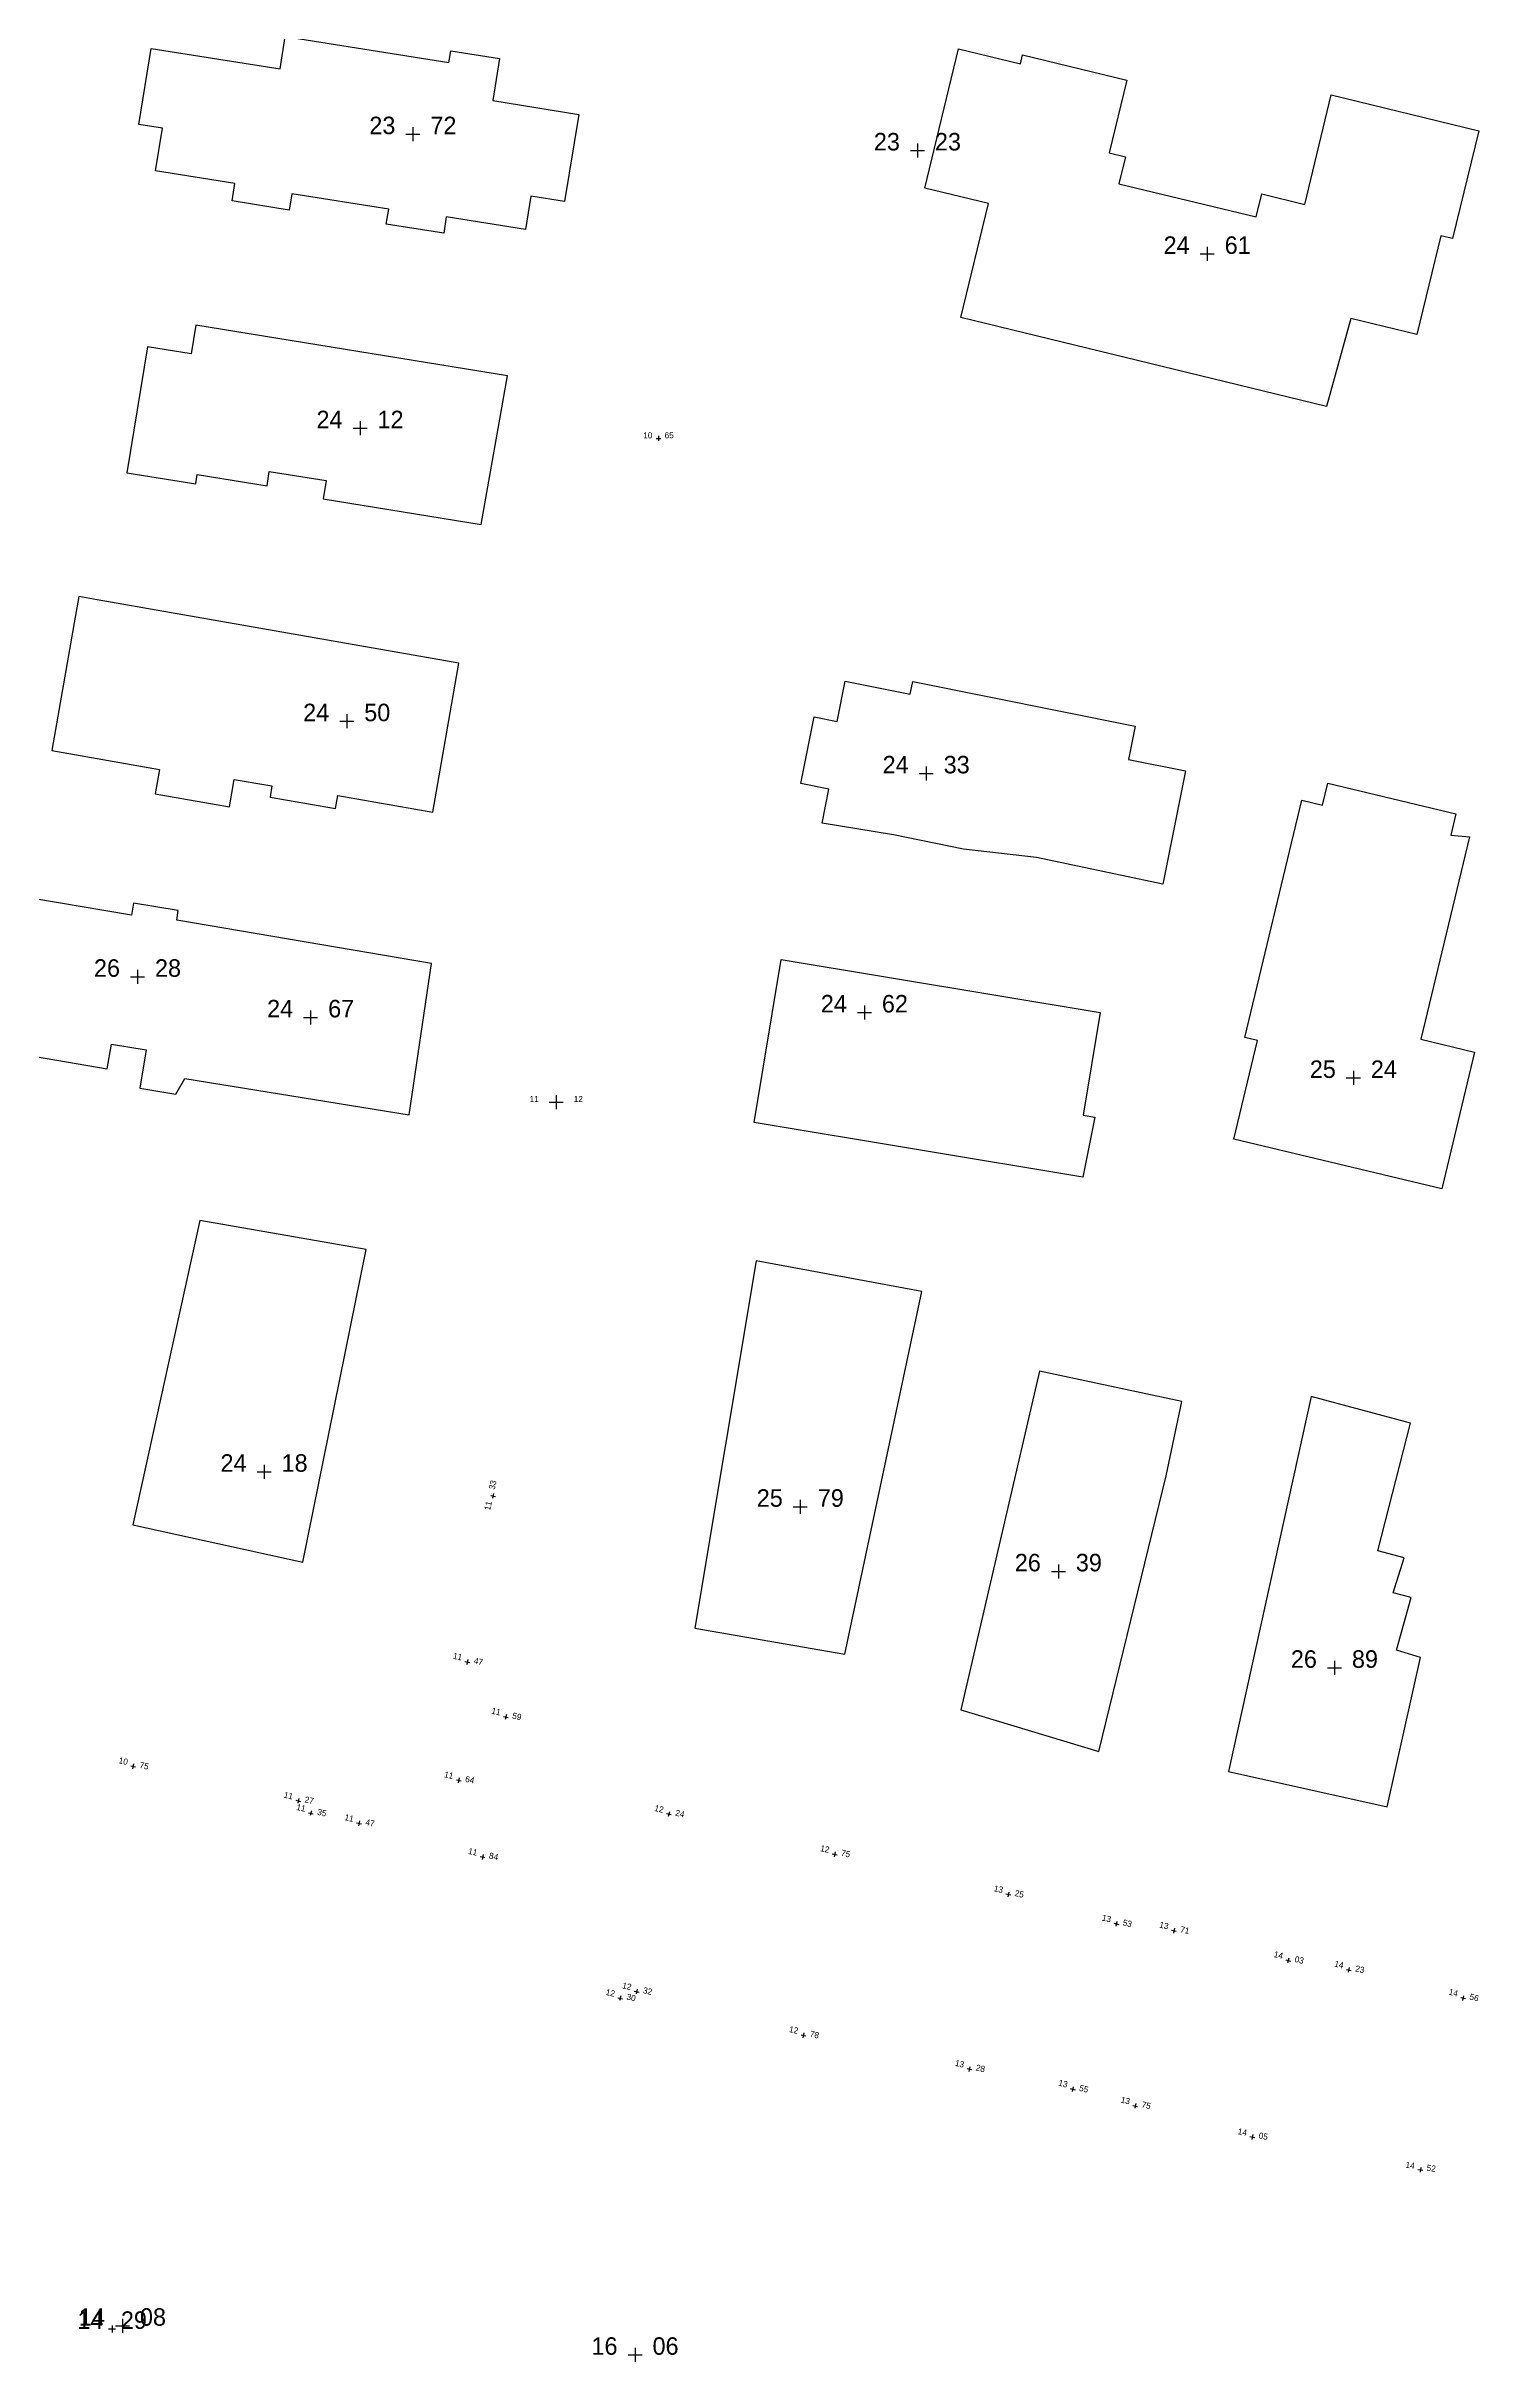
# Model space of a CAD drawing. Header units: inches. Extents: x 179019 to 255520, y 666000 to 809980.
# Drawn here: x 255180.8 to 255262.6, y 809094.8 to 809227.1 of the extents above; entities that cross this region are included whole.
import ezdxf
from ezdxf.enums import TextEntityAlignment as Align

# ---------------------------------------------------------------- set-up
doc = ezdxf.new("R2010")
doc.units = ezdxf.units.IN
doc.header["$MEASUREMENT"] = 0
for name, color, linetype in [('building levels', 6, 'Continuous'), ('orig buildings', 3, 'Continuous'), ('street levels', 5, 'Continuous')]:
    doc.layers.add(name, color=color, linetype=linetype)
doc.styles.add('hebtxt', font='hebtxt')

# ---------------------------------------------------------------- blocks, each defined once
blk = doc.blocks.new('1505')
for points in [[(-0.4, 0), (0.4, 0)], [(0, 0.4), (0, -0.4)]]:
    blk.add_lwpolyline(points)
at = {"style": 'hebtxt'}
blk.add_attdef('METER', text='', height=2, dxfattribs=at).set_placement((-1, 0), align=Align.RIGHT)
blk.add_attdef('CENTIMETER', (1, 0), '', height=2, dxfattribs=at)
blk = doc.blocks.new('1503')
for points in [[(-0.4, 0), (0.4, 0)], [(0, 0.4), (0, -0.4)]]:
    blk.add_lwpolyline(points)
at = {"style": 'hebtxt'}
blk.add_attdef('METER', text='', height=2, dxfattribs=at).set_placement((-1, 0), align=Align.RIGHT)
blk.add_attdef('CENTIMETER', (1, 0), '', height=2, dxfattribs=at)

msp = doc.modelspace()

# ---------------------------------------------------------------- linework, layer by layer
at = {"layer": 'orig buildings'}
for points, elevation in [([(255253.94, 809206.51), (255233.05, 809211.58), (255234.63, 809218.1), (255230.99, 809218.98), (255232.92, 809226.94), (255236.45, 809226.08), (255236.57, 809226.6), (255242.54, 809225.15), (255241.53, 809220.99), (255242.46, 809220.77), (255242.08, 809219.23), (255249.92, 809217.33), (255250.24, 809218.65), (255252.7, 809218.05), (255254.21, 809224.3), (255262.63, 809222.26), (255261.13, 809216.1), (255260.47, 809216.26), (255259.1, 809210.61), (255255.33, 809211.52), (255253.94, 809206.51)], 27.3), ([(255207.16, 809208.25), (255189.35, 809211.15), (255189.08, 809209.51), (255186.59, 809209.91), (255185.42, 809202.72), (255189.35, 809202.08), (255189.43, 809202.61), (255193.42, 809201.97), (255193.55, 809202.79), (255196.79, 809202.27), (255196.62, 809201.23), (255205.65, 809199.76), (255207.16, 809208.25)], 26.56), ([(255244.59, 809179.21), (255237.38, 809180.73), (255233.2, 809181.21), (255229.21, 809182.02), (255225.12, 809182.7), (255225.51, 809184.64), (255223.91, 809184.96), (255224.67, 809188.77), (255225.99, 809188.5), (255226.45, 809190.8), (255230.16, 809190.06), (255230.3, 809190.78), (255243.01, 809188.23), (255242.63, 809186.33), (255245.89, 809185.68), (255244.59, 809179.21)], 25.36), ([(255262.1, 809181.91), (255259.33, 809170.36), (255262.4, 809169.62), (255260.52, 809161.8), (255248.65, 809164.65), (255250, 809170.28), (255249.27, 809170.45), (255252.53, 809184.01), (255253.71, 809183.73), (255254.01, 809184.99), (255261.33, 809183.23), (255261.04, 809182.01), (255262.1, 809181.91)], 26.42), ([(255202.82, 809174.68), (255188.26, 809177.16), (255188.35, 809177.7), (255185.8, 809178.13), (255185.68, 809177.44), (255179.92, 809178.42), (255178.43, 809169.66), (255184.29, 809168.66), (255184.53, 809170.07), (255186.52, 809169.74), (255186.15, 809167.56), (255188.21, 809167.21), (255188.73, 809168.1), (255201.53, 809166.03), (255202.82, 809174.68)], 26.39), ([(255240.01, 809162.48), (255221.24, 809165.6), (255222.79, 809174.91), (255241.01, 809171.88), (255240.03, 809166.01), (255240.71, 809165.9), (255240.01, 809162.48)], 24.82), ([(255221.36, 809157.69), (255217.85, 809136.71), (255226.43, 809135.21), (255230.82, 809155.93)], 26.98), ([(255237.54, 809151.38), (255233.05, 809132.04), (255240.94, 809129.65), (255244.78, 809145.41), (255245.68, 809149.65)], 27.61), ([(255253.07, 809149.93), (255248.33, 809128.52), (255257.41, 809126.5), (255259.31, 809135.03), (255257.94, 809135.44), (255258.77, 809138.45), (255257.74, 809138.73), (255258.38, 809140.73), (255256.86, 809141.13), (255258.73, 809148.42)], 29.32)]:
    msp.add_lwpolyline(points, close=True, dxfattribs=dict(at, elevation=elevation))
msp.add_lwpolyline([(255189.58, 809160), (255185.76, 809142.61), (255195.46, 809140.47), (255199.09, 809158.34)], close=True, dxfattribs=at)
for points in [[(255187.05, 809219.96, 24.71), (255187.44, 809222.4, 23.98), (255186.1, 809222.61, 23.94), (255186.8, 809226.96, 23.88), (255194.16, 809225.79, 24.5), (255194.46, 809227.64, 24.5), (255203.81, 809226.15, 23.94), (255203.92, 809226.83, 23.9), (255206.7, 809226.39, 23.91), (255206.31, 809223.98, 23.91), (255211.22, 809223.19, 23.91), (255210.42, 809218.21, 23.9), (255208.49, 809218.52, 24.31), (255208.19, 809216.62, 24.33), (255203.66, 809217.34, 24.09), (255203.51, 809216.4, 24.04), (255200.23, 809216.92, 24.03), (255200.37, 809217.77, 24.21), (255194.84, 809218.65, 23.97), (255194.69, 809217.72, 23.92), (255191.42, 809218.25, 23.94), (255191.58, 809219.24, 24.2), (255187.05, 809219.96, 24.71)], [(255202.89, 809183.32, 25.53), (255204.38, 809191.83, 25.08), (255183.72, 809195.45, 24.62), (255182.66, 809195.64, 24.6), (255182.4, 809194.15, 24.57), (255181.12, 809186.85, 24.45), (255187.28, 809185.77, 24.95), (255187.03, 809184.37, 24.53), (255191.28, 809183.62, 24.58), (255191.55, 809185.19, 24.98), (255193.7, 809184.82, 24.57), (255193.59, 809184.18, 24.54), (255197.33, 809183.53, 24.65), (255197.46, 809184.28, 24.79), (255202.89, 809183.32, 25.53)]]:
    msp.add_polyline3d(points, close=True, dxfattribs=at)

# ---------------------------------------------------------------- block references
at = {"layer": 'building levels'}
ref = msp.add_blockref('1505', (255201.75, 809222.06, 23.72), dxfattribs=at)
ref.add_attrib('METER', '23', dxfattribs={"layer": '0', "height": 1, "style": 'hebtxt'}).set_placement((255200.75, 809222.06, 23.72), align=Align.RIGHT)
ref.add_attrib('CENTIMETER', '72', (255202.75, 809222.06, 23.72), dxfattribs={"layer": '0', "height": 1, "style": 'hebtxt'})
ref = msp.add_blockref('1505', (255230.57, 809221.13, 23.23), dxfattribs=at)
ref.add_attrib('METER', '23', dxfattribs={"layer": '0', "height": 1, "style": 'hebtxt'}).set_placement((255229.57, 809221.13, 23.23), align=Align.RIGHT)
ref.add_attrib('CENTIMETER', '23', (255231.57, 809221.13, 23.23), dxfattribs={"layer": '0', "height": 1, "style": 'hebtxt'})
ref = msp.add_blockref('1505', (255247.12, 809215.22, 24.61), dxfattribs=at)
ref.add_attrib('METER', '24', dxfattribs={"layer": '0', "height": 1, "style": 'hebtxt'}).set_placement((255246.12, 809215.22, 24.61), align=Align.RIGHT)
ref.add_attrib('CENTIMETER', '61', (255248.12, 809215.22, 24.61), dxfattribs={"layer": '0', "height": 1, "style": 'hebtxt'})
ref = msp.add_blockref('1505', (255198.73, 809205.26, 24.12), dxfattribs=at)
ref.add_attrib('METER', '24', dxfattribs={"layer": '0', "height": 1, "style": 'hebtxt'}).set_placement((255197.73, 809205.26, 24.12), align=Align.RIGHT)
ref.add_attrib('CENTIMETER', '12', (255199.73, 809205.26, 24.12), dxfattribs={"layer": '0', "height": 1, "style": 'hebtxt'})
ref = msp.add_blockref('1505', (255197.97, 809188.52, 24.5), dxfattribs=at)
ref.add_attrib('METER', '24', dxfattribs={"layer": '0', "height": 1, "style": 'hebtxt'}).set_placement((255196.97, 809188.52, 24.5), align=Align.RIGHT)
ref.add_attrib('CENTIMETER', '50', (255198.97, 809188.52, 24.5), dxfattribs={"layer": '0', "height": 1, "style": 'hebtxt'})
ref = msp.add_blockref('1505', (255231.07, 809185.54, 24.33), dxfattribs=at)
ref.add_attrib('METER', '24', dxfattribs={"layer": '0', "height": 1, "style": 'hebtxt'}).set_placement((255230.07, 809185.54, 24.33), align=Align.RIGHT)
ref.add_attrib('CENTIMETER', '33', (255232.07, 809185.54, 24.33), dxfattribs={"layer": '0', "height": 1, "style": 'hebtxt'})
ref = msp.add_blockref('1505', (255186.02, 809173.92, 26.28), dxfattribs=at)
ref.add_attrib('METER', '26', dxfattribs={"layer": '0', "height": 1, "style": 'hebtxt'}).set_placement((255185.02, 809173.92, 26.28), align=Align.RIGHT)
ref.add_attrib('CENTIMETER', '28', (255187.02, 809173.92, 26.28), dxfattribs={"layer": '0', "height": 1, "style": 'hebtxt'})
ref = msp.add_blockref('1505', (255227.54, 809171.88, 24.62), dxfattribs=at)
ref.add_attrib('METER', '24', dxfattribs={"layer": '0', "height": 1, "style": 'hebtxt'}).set_placement((255226.54, 809171.88, 24.62), align=Align.RIGHT)
ref.add_attrib('CENTIMETER', '62', (255228.54, 809171.88, 24.62), dxfattribs={"layer": '0', "height": 1, "style": 'hebtxt'})
ref = msp.add_blockref('1505', (255195.91, 809171.6, 24.67), dxfattribs=at)
ref.add_attrib('METER', '24', dxfattribs={"layer": '0', "height": 1, "style": 'hebtxt'}).set_placement((255194.91, 809171.6, 24.67), align=Align.RIGHT)
ref.add_attrib('CENTIMETER', '67', (255196.91, 809171.6, 24.67), dxfattribs={"layer": '0', "height": 1, "style": 'hebtxt'})
ref = msp.add_blockref('1505', (255255.47, 809168.14, 25.24), dxfattribs=at)
ref.add_attrib('METER', '25', dxfattribs={"layer": '0', "height": 1, "style": 'hebtxt'}).set_placement((255254.47, 809168.14, 25.24), align=Align.RIGHT)
ref.add_attrib('CENTIMETER', '24', (255256.47, 809168.14, 25.24), dxfattribs={"layer": '0', "height": 1, "style": 'hebtxt'})
ref = msp.add_blockref('1505', (255193.25, 809145.64, 24.18), dxfattribs=at)
ref.add_attrib('METER', '24', dxfattribs={"layer": '0', "height": 1, "style": 'hebtxt'}).set_placement((255192.25, 809145.64, 24.18), align=Align.RIGHT)
ref.add_attrib('CENTIMETER', '18', (255194.25, 809145.64, 24.18), dxfattribs={"layer": '0', "height": 1, "style": 'hebtxt'})
ref = msp.add_blockref('1505', (255223.88, 809143.64, 25.79), dxfattribs=at)
ref.add_attrib('METER', '25', dxfattribs={"layer": '0', "height": 1, "style": 'hebtxt'}).set_placement((255222.88, 809143.64, 25.79), align=Align.RIGHT)
ref.add_attrib('CENTIMETER', '79', (255224.88, 809143.64, 25.79), dxfattribs={"layer": '0', "height": 1, "style": 'hebtxt'})
ref = msp.add_blockref('1505', (255238.62, 809139.95, 26.39), dxfattribs=at)
ref.add_attrib('METER', '26', dxfattribs={"layer": '0', "height": 1, "style": 'hebtxt'}).set_placement((255237.62, 809139.95, 26.39), align=Align.RIGHT)
ref.add_attrib('CENTIMETER', '39', (255239.62, 809139.95, 26.39), dxfattribs={"layer": '0', "height": 1, "style": 'hebtxt'})
ref = msp.add_blockref('1505', (255254.39, 809134.44, 26.89), dxfattribs=at)
ref.add_attrib('METER', '26', dxfattribs={"layer": '0', "height": 1, "style": 'hebtxt'}).set_placement((255253.39, 809134.44, 26.89), align=Align.RIGHT)
ref.add_attrib('CENTIMETER', '89', (255255.39, 809134.44, 26.89), dxfattribs={"layer": '0', "height": 1, "style": 'hebtxt'})
at = {"layer": 'building levels', "xscale": 0.5, "yscale": 0.5, "zscale": 0.5}
msp.add_blockref('1505', (255184.57, 809096.67, 14.29), dxfattribs=at).add_auto_attribs({'METER': '14', 'CENTIMETER': '29'})
at = {"layer": 'building levels'}
ref = msp.add_blockref('1505', (255185.16, 809096.85, 14.08), dxfattribs=at)
ref.add_attrib('METER', '14', dxfattribs={"layer": '0', "height": 1, "style": 'hebtxt'}).set_placement((255184.16, 809096.85, 14.08), align=Align.RIGHT)
ref.add_attrib('CENTIMETER', '08', (255186.16, 809096.85, 14.08), dxfattribs={"layer": '0', "height": 1, "style": 'hebtxt'})
ref = msp.add_blockref('1505', (255214.44, 809095.19, 16.06), dxfattribs=at)
ref.add_attrib('METER', '16', dxfattribs={"layer": '0', "height": 1, "style": 'hebtxt'}).set_placement((255213.44, 809095.19, 16.06), align=Align.RIGHT)
ref.add_attrib('CENTIMETER', '06', (255215.44, 809095.19, 16.06), dxfattribs={"layer": '0', "height": 1, "style": 'hebtxt'})
at = {"layer": 'street levels'}
ref = msp.add_blockref('1503', (255215.78, 809204.68, 10.65), dxfattribs=dict(at, xscale=0.35, yscale=0.35, zscale=0.35))
ref.add_attrib('METER', '10', dxfattribs={"layer": '0', "height": 0.35, "style": 'hebtxt'}).set_placement((255215.43, 809204.68, 10.65), align=Align.RIGHT)
ref.add_attrib('CENTIMETER', '65', (255216.13, 809204.68, 10.65), dxfattribs={"layer": '0', "height": 0.35, "style": 'hebtxt'})
ref = msp.add_blockref('1503', (255209.94, 809166.76, 11.12), dxfattribs=at)
ref.add_attrib('METER', '11', dxfattribs={"layer": '0', "height": 0.35, "style": 'hebtxt'}).set_placement((255208.94, 809166.76, 11.12), align=Align.RIGHT)
ref.add_attrib('CENTIMETER', '12', (255210.94, 809166.76, 11.12), dxfattribs={"layer": '0', "height": 0.35, "style": 'hebtxt'})
ref = msp.add_blockref('1503', (255206.34, 809144.26), dxfattribs=dict(at, xscale=0.35, yscale=0.35, zscale=0.35, rotation=77.82524886775474))
ref.add_attrib('METER', '11', dxfattribs={"layer": '0', "height": 0.35, "rotation": 77.8252, "style": 'hebtxt'}).set_placement((255206.27, 809143.92), align=Align.RIGHT)
ref.add_attrib('CENTIMETER', '33', (255206.42, 809144.6), dxfattribs={"layer": '0', "height": 0.35, "rotation": 77.8252, "style": 'hebtxt'})
ref = msp.add_blockref('1503', (255204.86, 809134.77), dxfattribs=dict(at, xscale=0.35, yscale=0.35, zscale=0.35, rotation=347.2140038777252))
ref.add_attrib('METER', '11', dxfattribs={"layer": '0', "height": 0.35, "rotation": 347.214, "style": 'hebtxt'}).set_placement((255204.52, 809134.85), align=Align.RIGHT)
ref.add_attrib('CENTIMETER', '47', (255205.2, 809134.69), dxfattribs={"layer": '0', "height": 0.35, "rotation": 347.214, "style": 'hebtxt'})
ref = msp.add_blockref('1503', (255207.06, 809131.63), dxfattribs=dict(at, xscale=0.35, yscale=0.35, zscale=0.35, rotation=347.1552261216622))
ref.add_attrib('METER', '11', dxfattribs={"layer": '0', "height": 0.35, "rotation": 347.1552, "style": 'hebtxt'}).set_placement((255206.72, 809131.71), align=Align.RIGHT)
ref.add_attrib('CENTIMETER', '59', (255207.4, 809131.55), dxfattribs={"layer": '0', "height": 0.35, "rotation": 347.1552, "style": 'hebtxt'})
ref = msp.add_blockref('1503', (255185.77, 809128.81), dxfattribs=dict(at, xscale=0.3499999999999999, yscale=0.3499999999999999, zscale=0.3499999999999999, rotation=347.4186213409179))
ref.add_attrib('METER', '10', dxfattribs={"layer": '0', "height": 0.35, "rotation": 347.4186, "style": 'hebtxt'}).set_placement((255185.43, 809128.88), align=Align.RIGHT)
ref.add_attrib('CENTIMETER', '75', (255186.11, 809128.73), dxfattribs={"layer": '0', "height": 0.35, "rotation": 347.4186, "style": 'hebtxt'})
ref = msp.add_blockref('1503', (255204.37, 809128.01), dxfattribs=dict(at, xscale=0.35, yscale=0.35, zscale=0.35, rotation=347.4186213411161))
ref.add_attrib('METER', '11', dxfattribs={"layer": '0', "height": 0.35, "rotation": 347.4186, "style": 'hebtxt'}).set_placement((255204.02, 809128.08), align=Align.RIGHT)
ref.add_attrib('CENTIMETER', '64', (255204.71, 809127.93), dxfattribs={"layer": '0', "height": 0.35, "rotation": 347.4186, "style": 'hebtxt'})
ref = msp.add_blockref('1503', (255195.2, 809126.84), dxfattribs=dict(at, xscale=0.35, yscale=0.35, zscale=0.35, rotation=347.4186213410687))
ref.add_attrib('METER', '11', dxfattribs={"layer": '0', "height": 0.35, "rotation": 347.4186, "style": 'hebtxt'}).set_placement((255194.86, 809126.91), align=Align.RIGHT)
ref.add_attrib('CENTIMETER', '27', (255195.54, 809126.76), dxfattribs={"layer": '0', "height": 0.35, "rotation": 347.4186, "style": 'hebtxt'})
ref = msp.add_blockref('1503', (255195.92, 809126.13), dxfattribs=dict(at, xscale=0.35, yscale=0.35, zscale=0.35, rotation=347.4186213408353))
ref.add_attrib('METER', '11', dxfattribs={"layer": '0', "height": 0.35, "rotation": 347.4186, "style": 'hebtxt'}).set_placement((255195.58, 809126.21), align=Align.RIGHT)
ref.add_attrib('CENTIMETER', '35', (255196.26, 809126.05), dxfattribs={"layer": '0', "height": 0.35, "rotation": 347.4186, "style": 'hebtxt'})
ref = msp.add_blockref('1503', (255216.37, 809126.08), dxfattribs=dict(at, xscale=0.3499999999999999, yscale=0.3499999999999999, zscale=0.3499999999999999, rotation=347.4186213400824))
ref.add_attrib('METER', '12', dxfattribs={"layer": '0', "height": 0.35, "rotation": 347.4186, "style": 'hebtxt'}).set_placement((255216.03, 809126.15), align=Align.RIGHT)
ref.add_attrib('CENTIMETER', '24', (255216.71, 809126), dxfattribs={"layer": '0', "height": 0.35, "rotation": 347.4186, "style": 'hebtxt'})
ref = msp.add_blockref('1503', (255198.67, 809125.55), dxfattribs=dict(at, xscale=0.35, yscale=0.35, zscale=0.35, rotation=347.4186213408909))
ref.add_attrib('METER', '11', dxfattribs={"layer": '0', "height": 0.35, "rotation": 347.4186, "style": 'hebtxt'}).set_placement((255198.33, 809125.63), align=Align.RIGHT)
ref.add_attrib('CENTIMETER', '47', (255199.01, 809125.47), dxfattribs={"layer": '0', "height": 0.35, "rotation": 347.4186, "style": 'hebtxt'})
ref = msp.add_blockref('1503', (255205.73, 809123.63), dxfattribs=dict(at, xscale=0.35, yscale=0.35, zscale=0.35, rotation=347.418621340678))
ref.add_attrib('METER', '11', dxfattribs={"layer": '0', "height": 0.35, "rotation": 347.4186, "style": 'hebtxt'}).set_placement((255205.39, 809123.7), align=Align.RIGHT)
ref.add_attrib('CENTIMETER', '84', (255206.07, 809123.55), dxfattribs={"layer": '0', "height": 0.35, "rotation": 347.4186, "style": 'hebtxt'})
ref = msp.add_blockref('1503', (255225.84, 809123.78), dxfattribs=dict(at, xscale=0.35, yscale=0.35, zscale=0.35, rotation=347.4186213411231))
ref.add_attrib('METER', '12', dxfattribs={"layer": '0', "height": 0.35, "rotation": 347.4186, "style": 'hebtxt'}).set_placement((255225.5, 809123.86), align=Align.RIGHT)
ref.add_attrib('CENTIMETER', '75', (255226.18, 809123.71), dxfattribs={"layer": '0', "height": 0.35, "rotation": 347.4186, "style": 'hebtxt'})
ref = msp.add_blockref('1503', (255235.76, 809121.49), dxfattribs=dict(at, xscale=0.35, yscale=0.35, zscale=0.35, rotation=347.4186213410015))
ref.add_attrib('METER', '13', dxfattribs={"layer": '0', "height": 0.35, "rotation": 347.4186, "style": 'hebtxt'}).set_placement((255235.42, 809121.57), align=Align.RIGHT)
ref.add_attrib('CENTIMETER', '25', (255236.1, 809121.41), dxfattribs={"layer": '0', "height": 0.35, "rotation": 347.4186, "style": 'hebtxt'})
ref = msp.add_blockref('1503', (255241.93, 809119.81), dxfattribs=dict(at, xscale=0.35, yscale=0.35, zscale=0.35, rotation=346.8085864366827))
ref.add_attrib('METER', '13', dxfattribs={"layer": '0', "height": 0.35, "rotation": 346.8086, "style": 'hebtxt'}).set_placement((255241.59, 809119.89), align=Align.RIGHT)
ref.add_attrib('CENTIMETER', '53', (255242.27, 809119.73), dxfattribs={"layer": '0', "height": 0.35, "rotation": 346.8086, "style": 'hebtxt'})
ref = msp.add_blockref('1503', (255245.22, 809119.42), dxfattribs=dict(at, xscale=0.35, yscale=0.35, zscale=0.35, rotation=347.4186213410896))
ref.add_attrib('METER', '13', dxfattribs={"layer": '0', "height": 0.35, "rotation": 347.4186, "style": 'hebtxt'}).set_placement((255244.87, 809119.49), align=Align.RIGHT)
ref.add_attrib('CENTIMETER', '71', (255245.56, 809119.34), dxfattribs={"layer": '0', "height": 0.35, "rotation": 347.4186, "style": 'hebtxt'})
ref = msp.add_blockref('1503', (255251.75, 809117.72), dxfattribs=dict(at, xscale=0.35, yscale=0.35, zscale=0.35, rotation=346.6349814792402))
ref.add_attrib('METER', '14', dxfattribs={"layer": '0', "height": 0.35, "rotation": 346.635, "style": 'hebtxt'}).set_placement((255251.41, 809117.8), align=Align.RIGHT)
ref.add_attrib('CENTIMETER', '03', (255252.09, 809117.64), dxfattribs={"layer": '0', "height": 0.35, "rotation": 346.635, "style": 'hebtxt'})
ref = msp.add_blockref('1503', (255255.21, 809117.18), dxfattribs=dict(at, xscale=0.35, yscale=0.35, zscale=0.35, rotation=347.4186213409446))
ref.add_attrib('METER', '14', dxfattribs={"layer": '0', "height": 0.35, "rotation": 347.4186, "style": 'hebtxt'}).set_placement((255254.87, 809117.26), align=Align.RIGHT)
ref.add_attrib('CENTIMETER', '23', (255255.55, 809117.1), dxfattribs={"layer": '0', "height": 0.35, "rotation": 347.4186, "style": 'hebtxt'})
ref = msp.add_blockref('1503', (255213.59, 809115.56), dxfattribs=dict(at, xscale=0.35, yscale=0.35, zscale=0.35, rotation=347.4186213408658))
ref.add_attrib('METER', '12', dxfattribs={"layer": '0', "height": 0.35, "rotation": 347.4186, "style": 'hebtxt'}).set_placement((255213.25, 809115.64), align=Align.RIGHT)
ref.add_attrib('CENTIMETER', '30', (255213.93, 809115.49), dxfattribs={"layer": '0', "height": 0.35, "rotation": 347.4186, "style": 'hebtxt'})
ref = msp.add_blockref('1503', (255214.53, 809115.94), dxfattribs=dict(at, xscale=0.35, yscale=0.35, zscale=0.35, rotation=347.4186213409524))
ref.add_attrib('METER', '12', dxfattribs={"layer": '0', "height": 0.35, "rotation": 347.4186, "style": 'hebtxt'}).set_placement((255214.19, 809116.02), align=Align.RIGHT)
ref.add_attrib('CENTIMETER', '32', (255214.87, 809115.86), dxfattribs={"layer": '0', "height": 0.35, "rotation": 347.4186, "style": 'hebtxt'})
ref = msp.add_blockref('1503', (255261.74, 809115.57), dxfattribs=dict(at, xscale=0.35, yscale=0.35, zscale=0.35, rotation=347.0478480658226))
ref.add_attrib('METER', '14', dxfattribs={"layer": '0', "height": 0.35, "rotation": 347.0478, "style": 'hebtxt'}).set_placement((255261.4, 809115.65), align=Align.RIGHT)
ref.add_attrib('CENTIMETER', '56', (255262.08, 809115.49), dxfattribs={"layer": '0', "height": 0.35, "rotation": 347.0478, "style": 'hebtxt'})
ref = msp.add_blockref('1503', (255224.06, 809113.44), dxfattribs=dict(at, xscale=0.35, yscale=0.35, zscale=0.35, rotation=347.4186213476586))
ref.add_attrib('METER', '12', dxfattribs={"layer": '0', "height": 0.35, "rotation": 347.4186, "style": 'hebtxt'}).set_placement((255223.72, 809113.52), align=Align.RIGHT)
ref.add_attrib('CENTIMETER', '78', (255224.4, 809113.37), dxfattribs={"layer": '0', "height": 0.35, "rotation": 347.4186, "style": 'hebtxt'})
ref = msp.add_blockref('1503', (255233.54, 809111.51), dxfattribs=dict(at, xscale=0.35, yscale=0.35, zscale=0.35, rotation=347.4186213408192))
ref.add_attrib('METER', '13', dxfattribs={"layer": '0', "height": 0.35, "rotation": 347.4186, "style": 'hebtxt'}).set_placement((255233.2, 809111.59), align=Align.RIGHT)
ref.add_attrib('CENTIMETER', '28', (255233.88, 809111.44), dxfattribs={"layer": '0', "height": 0.35, "rotation": 347.4186, "style": 'hebtxt'})
ref = msp.add_blockref('1503', (255239.44, 809110.36), dxfattribs=dict(at, xscale=0.35, yscale=0.35, zscale=0.35, rotation=345.8569668411296))
ref.add_attrib('METER', '13', dxfattribs={"layer": '0', "height": 0.35, "rotation": 345.857, "style": 'hebtxt'}).set_placement((255239.1, 809110.45), align=Align.RIGHT)
ref.add_attrib('CENTIMETER', '55', (255239.78, 809110.28), dxfattribs={"layer": '0', "height": 0.35, "rotation": 345.857, "style": 'hebtxt'})
ref = msp.add_blockref('1503', (255243.01, 809109.41), dxfattribs=dict(at, xscale=0.35, yscale=0.35, zscale=0.35, rotation=347.4186213410479))
ref.add_attrib('METER', '13', dxfattribs={"layer": '0', "height": 0.35, "rotation": 347.4186, "style": 'hebtxt'}).set_placement((255242.67, 809109.49), align=Align.RIGHT)
ref.add_attrib('CENTIMETER', '75', (255243.35, 809109.33), dxfattribs={"layer": '0', "height": 0.35, "rotation": 347.4186, "style": 'hebtxt'})
ref = msp.add_blockref('1503', (255249.7, 809107.63), dxfattribs=dict(at, xscale=0.35, yscale=0.35, zscale=0.35, rotation=349.0598777370039))
ref.add_attrib('METER', '14', dxfattribs={"layer": '0', "height": 0.35, "rotation": 349.0599, "style": 'hebtxt'}).set_placement((255249.36, 809107.7), align=Align.RIGHT)
ref.add_attrib('CENTIMETER', '05', (255250.04, 809107.56), dxfattribs={"layer": '0', "height": 0.35, "rotation": 349.0599, "style": 'hebtxt'})
ref = msp.add_blockref('1503', (255259.3, 809105.76), dxfattribs=dict(at, xscale=0.35, yscale=0.35, zscale=0.35, rotation=352.0167352099631))
ref.add_attrib('METER', '14', dxfattribs={"layer": '0', "height": 0.35, "rotation": 352.0167, "style": 'hebtxt'}).set_placement((255258.95, 809105.81), align=Align.RIGHT)
ref.add_attrib('CENTIMETER', '52', (255259.64, 809105.71), dxfattribs={"layer": '0', "height": 0.35, "rotation": 352.0167, "style": 'hebtxt'})

doc.saveas('drawing.dxf')
